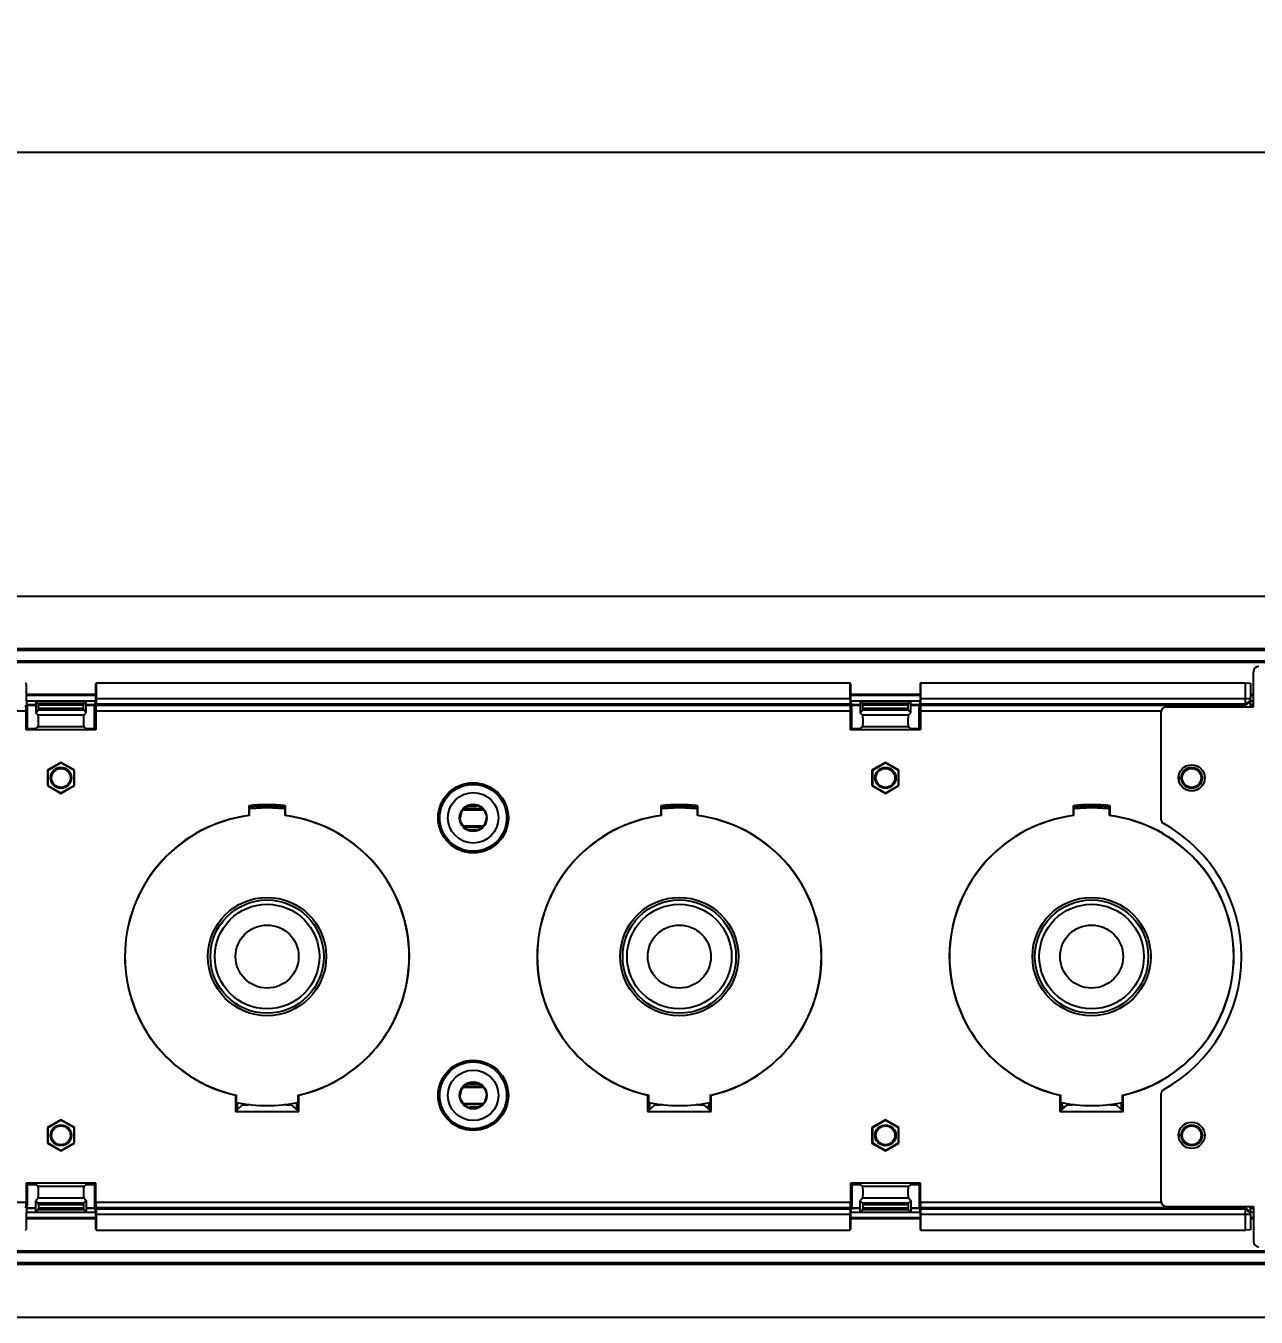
# Model space of a CAD drawing. Header units: inches. Extents: x 2.5 to 102.3, y 2 to 82.2.
# Drawn here: x 14.55 to 21.87, y 6.39 to 14.07 of the extents above; entities that cross this region are included whole.
import ezdxf

# ---------------------------------------------------------------- set-up
doc = ezdxf.new("R2010")
doc.units = ezdxf.units.IN
doc.header["$MEASUREMENT"] = 0
doc.layers.add('DIM', color=1, linetype='Continuous')
doc.styles.add('Arial', font='arial.ttf')
doc.dimstyles.new('ETC EU Metric & ANSI.50 Stacked', dxfattribs={"dimscale": 2.666667, "dimtxt": 0.5, "dimasz": 0.625, "dimexe": 0.5, "dimexo": 0.5, "dimgap": 0.166667, "dimtad": 0, "dimtih": 1, "dimtoh": 1, "dimdec": 0, "dimlfac": 25.4, "dimzin": 4, "dimdsep": 46, "dimtxsty": 'Arial', "dimcen": 0.25, "dimadec": 0, "dimazin": 0, "dimtfac": 0.75, "dimtdec": 0, "dimtofl": 0, "dimtmove": 0, "dimatfit": 3, "dimfxl": 1, "dimtolj": 1, "dimtzin": 0, "dimarcsym": 0})

# ---------------------------------------------------------------- blocks, each defined once
blk = doc.blocks.new('*D1')
at = {"layer": 'Defpoints', "color": 0, "transparency": 16777216}
for p in [(80.9111, 13.3194), (2.5135, 10.6797), (80.9111, 10.6797)]:
    blk.add_point(p, dxfattribs=at)
at = {"layer": 'DIM', "color": 0, "lineweight": -2, "transparency": 16777216}
for p, q in [((2.5135, 11.1797), (2.5135, 13.8194)), ((80.9111, 11.1797), (80.9111, 13.8194)), ((3.1385, 13.3194), (40.2473, 13.3194)), ((80.2861, 13.3194), (43.1772, 13.3194))]:
    blk.add_line(p, q, dxfattribs=at)
at = {"layer": 'DIM', "color": 0, "transparency": 16777216}
for points in [[(3.1385, 13.4236), (3.1385, 13.2153), (2.5135, 13.3194)], [(80.2861, 13.4236), (80.2861, 13.2153), (80.9111, 13.3194)]]:
    blk.add_solid(points, dxfattribs=at)
at = {"layer": 'DIM', "color": 0, "transparency": 16777216, "char_height": 0.5, "attachment_point": 5, "style": 'Arial'}
for s, insert in [('\\A1;1991mm', (41.7123, 13.7414)), ('\\A1;[78.40"]', (41.7123, 12.8323))]:
    blk.add_mtext(s, dxfattribs=dict(at, insert=insert))

msp = doc.modelspace()

# ---------------------------------------------------------------- linework, layer by layer
for p, q in [((3.3634, 10.6797), (80.0634, 10.6797)), ((3.3634, 10.3672), (80.0634, 10.3672)), ((80.0634, 10.3554), (3.3634, 10.3554)), ((3.3634, 10.2954), (80.0634, 10.2954)), ((80.0634, 10.2854), (3.3634, 10.2854)), ((21.8509, 10.0212), (21.8509, 10.2299)), ((14.5578, 10.1568), (14.5526, 10.1634)), ((14.5578, 10.0684), (14.5578, 10.1568)), ((14.9743, 10.1634), (14.969, 10.1568)), ((14.969, 10.1568), (14.969, 10.0684)), ((14.9743, 10.0698), (14.9743, 10.1634)), ((14.9743, 10.1634), (19.4526, 10.1634)), ((19.4526, 10.1634), (19.4526, 10.0698)), ((19.4578, 10.1568), (19.4526, 10.1634)), ((19.4578, 10.0684), (19.4578, 10.1568)), ((19.8743, 10.1634), (19.869, 10.1568)), ((19.869, 10.1568), (19.869, 10.0684)), ((19.8743, 10.0698), (19.8743, 10.1634)), ((19.8743, 10.1634), (21.8034, 10.1634)), ((21.8034, 10.1634), (21.8334, 10.1608)), ((21.8034, 10.0212), (21.8034, 10.1634)), ((21.8334, 10.1608), (21.8334, 10.0698)), ((14.5578, 10.0956), (14.969, 10.0956)), ((14.969, 10.0874), (14.5578, 10.0874)), ((14.5634, 10.0184), (14.5578, 10.0684)), ((14.5591, 10.0572), (14.9678, 10.0572)), ((14.969, 10.0684), (14.9634, 10.0184)), ((14.9743, 10.0698), (19.4526, 10.0698)), ((19.4578, 10.0956), (19.869, 10.0956)), ((19.869, 10.0874), (19.4578, 10.0874)), ((19.4634, 10.0184), (19.4578, 10.0684)), ((19.4591, 10.0572), (19.8678, 10.0572)), ((19.869, 10.0684), (19.8634, 10.0184)), ((19.8743, 10.0698), (21.8334, 10.0698)), ((21.8332, 10.0611), (21.8034, 10.0359)), ((21.8332, 10.0611), (21.8327, 10.055)), ((21.8329, 10.0572), (21.8509, 10.0572)), ((21.8334, 10.0956), (21.8509, 10.0956)), ((21.8509, 10.0874), (21.8334, 10.0874)), ((14.5559, 9.9962), (10.071, 9.9962)), ((14.5559, 9.8838), (14.5559, 9.9962)), ((14.9676, 10.0554), (14.5593, 10.0554)), ((14.5617, 10.0342), (14.6134, 10.0342)), ((14.562, 10.0314), (14.6134, 10.0314)), ((14.5634, 10.0184), (14.5634, 9.8914)), ((14.6134, 10.0554), (14.6134, 9.9863)), ((14.6134, 9.9863), (14.6284, 10.0013)), ((14.6274, 9.9723), (14.6134, 9.9863)), ((14.6284, 10.0412), (14.6142, 10.0554)), ((14.8985, 10.0412), (14.6284, 10.0412)), ((14.8985, 10.0013), (14.6284, 10.0013)), ((14.6292, 10.0112), (14.6292, 10.0313)), ((14.8977, 10.0313), (14.6292, 10.0313)), ((14.8977, 10.0112), (14.6292, 10.0112)), ((14.8977, 10.0112), (14.8977, 10.0313)), ((14.8985, 10.0412), (14.9126, 10.0554)), ((14.9134, 9.9863), (14.8985, 10.0013)), ((14.8994, 9.9723), (14.9134, 9.9863)), ((14.9134, 9.9863), (14.9134, 10.0554)), ((14.9134, 10.0342), (14.9652, 10.0342)), ((14.9134, 10.0314), (14.9649, 10.0314)), ((14.9634, 9.8914), (14.9634, 10.0184)), ((14.971, 9.9962), (14.971, 9.8838)), ((19.4559, 9.9962), (14.971, 9.9962)), ((14.9723, 10.0301), (14.9729, 10.0359)), ((14.9723, 10.0301), (19.4545, 10.0301)), ((19.4539, 10.0359), (14.9729, 10.0359)), ((19.4539, 10.0359), (19.4545, 10.0301)), ((19.4559, 9.8838), (19.4559, 9.9962)), ((19.8676, 10.0554), (19.4593, 10.0554)), ((19.4617, 10.0342), (19.5134, 10.0342)), ((19.462, 10.0314), (19.5134, 10.0314)), ((19.4634, 9.8914), (19.4634, 10.0184)), ((19.5134, 10.0554), (19.5134, 9.9863)), ((19.5134, 9.9863), (19.5284, 10.0013)), ((19.5274, 9.9723), (19.5134, 9.9863)), ((19.5284, 10.0412), (19.5142, 10.0554)), ((19.7985, 10.0412), (19.5284, 10.0412)), ((19.7985, 10.0013), (19.5284, 10.0013)), ((19.7977, 10.0313), (19.5292, 10.0313)), ((19.5292, 10.0112), (19.5292, 10.0313)), ((19.7977, 10.0112), (19.5292, 10.0112)), ((19.7977, 10.0112), (19.7977, 10.0313)), ((19.7985, 10.0412), (19.8126, 10.0554)), ((19.8134, 9.9863), (19.7985, 10.0013)), ((19.7994, 9.9723), (19.8134, 9.9863)), ((19.8134, 9.9863), (19.8134, 10.0554)), ((19.8134, 10.0342), (19.8652, 10.0342)), ((19.8134, 10.0314), (19.8649, 10.0314)), ((19.8634, 9.8914), (19.8634, 10.0184)), ((19.871, 9.9962), (19.871, 9.8838)), ((21.3016, 9.9962), (19.871, 9.9962)), ((19.8723, 10.0301), (19.8729, 10.0359)), ((19.8723, 10.0301), (21.8034, 10.0301)), ((21.8034, 10.0359), (19.8729, 10.0359)), ((21.3009, 9.9899), (21.3009, 9.3541)), ((21.3322, 10.0212), (21.8509, 10.0212)), ((21.8327, 10.055), (21.8034, 10.0301)), ((21.8316, 10.0314), (21.8509, 10.0314)), ((21.8317, 10.0342), (21.8509, 10.0342)), ((21.8509, 10.0554), (21.8327, 10.0554)), ((14.8994, 9.9723), (14.6274, 9.9723)), ((19.7994, 9.9723), (19.5274, 9.9723)), ((14.5559, 9.8838), (14.5634, 9.8914)), ((14.971, 9.8838), (14.5559, 9.8838)), ((14.5634, 9.8914), (14.6043, 9.8914)), ((14.6142, 9.892), (14.6274, 9.9025)), ((14.8995, 9.9025), (14.6274, 9.9025)), ((14.9126, 9.892), (14.8995, 9.9025)), ((14.9226, 9.8914), (14.9634, 9.8914)), ((14.971, 9.8838), (14.9634, 9.8914)), ((19.4559, 9.8838), (19.4634, 9.8914)), ((19.871, 9.8838), (19.4559, 9.8838)), ((19.4634, 9.8914), (19.5134, 9.8914)), ((19.5134, 9.8914), (19.5274, 9.9025)), ((19.7995, 9.9025), (19.5274, 9.9025)), ((19.8134, 9.8914), (19.7995, 9.9025)), ((19.8134, 9.8914), (19.8634, 9.8914)), ((19.871, 9.8838), (19.8634, 9.8914)), ((14.7634, 9.691), (14.6834, 9.6449)), ((14.7634, 9.688), (14.686, 9.6433)), ((14.8434, 9.6449), (14.7634, 9.691)), ((14.7634, 9.688), (14.7634, 9.691)), ((14.8408, 9.6433), (14.7634, 9.688)), ((19.6634, 9.691), (19.5834, 9.6449)), ((19.6634, 9.688), (19.5861, 9.6433)), ((19.7434, 9.6449), (19.6634, 9.691)), ((19.6634, 9.688), (19.6634, 9.691)), ((19.7408, 9.6433), (19.6634, 9.688)), ((14.6834, 9.6449), (14.6834, 9.5525)), ((14.686, 9.6433), (14.6834, 9.6449)), ((14.686, 9.6433), (14.686, 9.554)), ((14.8408, 9.6433), (14.8434, 9.6449)), ((14.8408, 9.554), (14.8408, 9.6433)), ((14.8434, 9.5525), (14.8434, 9.6449)), ((19.5834, 9.6449), (19.5834, 9.5525)), ((19.5861, 9.6433), (19.5834, 9.6449)), ((19.5861, 9.6433), (19.5861, 9.554)), ((19.7408, 9.6433), (19.7434, 9.6449)), ((19.7408, 9.554), (19.7408, 9.6433)), ((19.7434, 9.5525), (19.7434, 9.6449)), ((21.4061, 9.6085), (21.4061, 9.5888)), ((21.4533, 9.6706), (21.4362, 9.6607)), ((21.5306, 9.6607), (21.5136, 9.6706)), ((21.5608, 9.5888), (21.5608, 9.6085)), ((14.686, 9.554), (14.6834, 9.5525)), ((14.6834, 9.5525), (14.7634, 9.5063)), ((14.686, 9.554), (14.7634, 9.5093)), ((14.7634, 9.5093), (14.8408, 9.554)), ((14.7634, 9.5063), (14.8434, 9.5525)), ((14.8408, 9.554), (14.8434, 9.5525)), ((19.5861, 9.554), (19.5834, 9.5525)), ((19.5834, 9.5525), (19.6634, 9.5063)), ((19.5861, 9.554), (19.6634, 9.5093)), ((19.6634, 9.5093), (19.7408, 9.554)), ((19.6634, 9.5063), (19.7434, 9.5525)), ((19.7408, 9.554), (19.7434, 9.5525)), ((21.4362, 9.5366), (21.4533, 9.5267)), ((21.5136, 9.5267), (21.5306, 9.5366)), ((14.7634, 9.5093), (14.7634, 9.5063)), ((19.6634, 9.5093), (19.6634, 9.5063)), ((15.879, 9.4329), (15.879, 9.3744)), ((15.8884, 9.4245), (15.879, 9.4329)), ((15.8833, 9.3741), (15.8833, 9.4208)), ((15.887, 9.4162), (15.9884, 9.422)), ((15.8898, 9.4238), (15.8896, 9.4239)), ((15.8898, 9.4238), (15.8898, 9.4165)), ((15.9884, 9.422), (16.0899, 9.4162)), ((16.0872, 9.4239), (16.087, 9.4238)), ((16.087, 9.4165), (16.087, 9.4238)), ((16.0884, 9.4245), (16.0979, 9.4329)), ((16.0936, 9.4208), (16.0936, 9.3741)), ((16.0979, 9.3744), (16.0979, 9.4329)), ((17.1416, 9.3916), (17.1354, 9.3618)), ((17.152, 9.4092), (17.2734, 9.4092)), ((17.1842, 9.4335), (17.1587, 9.4168)), ((17.2705, 9.4137), (17.1631, 9.4137)), ((17.1646, 9.4162), (17.2687, 9.4162)), ((17.1791, 9.4302), (17.2335, 9.4302)), ((17.1816, 9.4318), (17.2297, 9.4318)), ((17.2438, 9.433), (17.2141, 9.4392)), ((17.2857, 9.3904), (17.269, 9.4159)), ((18.329, 9.4329), (18.329, 9.3744)), ((18.3384, 9.4245), (18.329, 9.4329)), ((18.3333, 9.3741), (18.3333, 9.4208)), ((18.337, 9.4162), (18.4384, 9.422)), ((18.3398, 9.4238), (18.3396, 9.4239)), ((18.3398, 9.4238), (18.3398, 9.4165)), ((18.4384, 9.422), (18.5399, 9.4162)), ((18.5372, 9.4239), (18.537, 9.4238)), ((18.537, 9.4165), (18.537, 9.4238)), ((18.5384, 9.4245), (18.5479, 9.4329)), ((18.5436, 9.4208), (18.5436, 9.3741)), ((18.5479, 9.3744), (18.5479, 9.4329)), ((20.779, 9.4329), (20.779, 9.3744)), ((20.7884, 9.4245), (20.779, 9.4329)), ((20.7833, 9.3741), (20.7833, 9.4208)), ((20.787, 9.4162), (20.8884, 9.422)), ((20.7898, 9.4238), (20.7896, 9.4239)), ((20.7898, 9.4238), (20.7898, 9.4165)), ((20.8884, 9.422), (20.9899, 9.4162)), ((20.9872, 9.4239), (20.987, 9.4238)), ((20.987, 9.4165), (20.987, 9.4238)), ((20.9884, 9.4245), (20.9979, 9.4329)), ((20.9936, 9.4208), (20.9936, 9.3741)), ((20.9979, 9.3744), (20.9979, 9.4329)), ((17.1411, 9.3319), (17.1578, 9.3065)), ((17.1527, 9.3142), (17.2757, 9.3142)), ((17.1564, 9.3087), (17.2711, 9.3087)), ((17.2687, 9.3062), (17.1581, 9.3062)), ((17.1766, 9.2924), (17.2481, 9.2924)), ((17.183, 9.2894), (17.2128, 9.2832)), ((17.2427, 9.2889), (17.2681, 9.3056)), ((17.2741, 7.7581), (17.1511, 7.7581)), ((17.1531, 7.7606), (17.2725, 7.7606)), ((17.2705, 7.7637), (17.1558, 7.7637)), ((17.1581, 7.7662), (17.2687, 7.7662)), ((17.1842, 7.7835), (17.1587, 7.7668)), ((17.1788, 7.7799), (17.2503, 7.7799)), ((17.2438, 7.783), (17.2141, 7.7892)), ((17.2857, 7.7404), (17.269, 7.7659)), ((15.8001, 7.712), (15.8001, 7.6152)), ((15.8062, 7.6642), (15.8062, 7.7115)), ((16.1707, 7.7115), (16.1707, 7.6642)), ((16.1767, 7.6152), (16.1767, 7.712)), ((17.1416, 7.7416), (17.1354, 7.7118)), ((17.1411, 7.6819), (17.1578, 7.6565)), ((18.2501, 7.712), (18.2501, 7.6152)), ((18.2562, 7.6642), (18.2562, 7.7115)), ((18.6207, 7.7115), (18.6207, 7.6642)), ((18.6267, 7.6152), (18.6267, 7.712)), ((20.7001, 7.712), (20.7001, 7.6152)), ((20.7062, 7.6642), (20.7062, 7.7115)), ((21.0707, 7.7115), (21.0707, 7.6642)), ((21.0767, 7.6152), (21.0767, 7.712)), ((21.3009, 7.7182), (21.3009, 7.0824)), ((15.8001, 7.6152), (15.8134, 7.6284)), ((15.8001, 7.6152), (16.1767, 7.6152)), ((15.8134, 7.6284), (15.8134, 7.6595)), ((15.8146, 7.6295), (15.8429, 7.6542)), ((15.8429, 7.6542), (15.8429, 7.6624)), ((15.8429, 7.6542), (15.8755, 7.6542)), ((16.1014, 7.6542), (16.1339, 7.6542)), ((16.1339, 7.6542), (16.1339, 7.6624)), ((16.1622, 7.6295), (16.1339, 7.6542)), ((16.1634, 7.6595), (16.1634, 7.6284)), ((16.1767, 7.6152), (16.1634, 7.6284)), ((17.1534, 7.6631), (17.2749, 7.6631)), ((17.1564, 7.6587), (17.2637, 7.6587)), ((17.2622, 7.6562), (17.1581, 7.6562)), ((17.183, 7.6394), (17.2128, 7.6332)), ((17.1933, 7.6422), (17.2477, 7.6422)), ((17.1971, 7.6406), (17.2453, 7.6406)), ((17.2427, 7.6389), (17.2681, 7.6556)), ((18.2501, 7.6152), (18.2634, 7.6284)), ((18.2501, 7.6152), (18.6267, 7.6152)), ((18.2634, 7.6284), (18.2634, 7.6595)), ((18.2646, 7.6295), (18.2929, 7.6542)), ((18.2929, 7.6542), (18.2929, 7.6624)), ((18.2929, 7.6542), (18.3255, 7.6542)), ((18.5514, 7.6542), (18.5839, 7.6542)), ((18.5839, 7.6542), (18.5839, 7.6624)), ((18.6122, 7.6295), (18.5839, 7.6542)), ((18.6134, 7.6437), (18.596, 7.6437)), ((18.6134, 7.6595), (18.6134, 7.6284)), ((18.6267, 7.6152), (18.6134, 7.6284)), ((20.7001, 7.6152), (20.7134, 7.6284)), ((20.7001, 7.6152), (21.0767, 7.6152)), ((20.7134, 7.6284), (20.7134, 7.6595)), ((20.7308, 7.6437), (20.7134, 7.6437)), ((20.7146, 7.6295), (20.7429, 7.6542)), ((20.7429, 7.6542), (20.7429, 7.6624)), ((20.7429, 7.6542), (20.7755, 7.6542)), ((21.0014, 7.6542), (21.0339, 7.6542)), ((21.0339, 7.6542), (21.0339, 7.6624)), ((21.0622, 7.6295), (21.0339, 7.6542)), ((21.0634, 7.6595), (21.0634, 7.6284)), ((21.0767, 7.6152), (21.0634, 7.6284)), ((14.7634, 7.566), (14.6834, 7.5199)), ((14.7634, 7.563), (14.686, 7.5183)), ((14.8434, 7.5199), (14.7634, 7.566)), ((14.7634, 7.563), (14.7634, 7.566)), ((14.8408, 7.5183), (14.7634, 7.563)), ((19.6634, 7.566), (19.5834, 7.5199)), ((19.6634, 7.563), (19.5861, 7.5183)), ((19.7434, 7.5199), (19.6634, 7.566)), ((19.6634, 7.563), (19.6634, 7.566)), ((19.7408, 7.5183), (19.6634, 7.563)), ((21.4533, 7.5456), (21.4362, 7.5357)), ((21.5306, 7.5357), (21.5136, 7.5456)), ((14.6834, 7.5199), (14.6834, 7.4275)), ((14.686, 7.5183), (14.6834, 7.5199)), ((14.686, 7.5183), (14.686, 7.429)), ((14.8408, 7.5183), (14.8434, 7.5199)), ((14.8408, 7.429), (14.8408, 7.5183)), ((14.8434, 7.4275), (14.8434, 7.5199)), ((19.5834, 7.5199), (19.5834, 7.4275)), ((19.5861, 7.5183), (19.5834, 7.5199)), ((19.5861, 7.5183), (19.5861, 7.429)), ((19.7408, 7.5183), (19.7434, 7.5199)), ((19.7408, 7.429), (19.7408, 7.5183)), ((19.7434, 7.4275), (19.7434, 7.5199)), ((21.4061, 7.4835), (21.4061, 7.4638)), ((21.5608, 7.4638), (21.5608, 7.4835)), ((14.686, 7.429), (14.6834, 7.4275)), ((14.6834, 7.4275), (14.7634, 7.3813)), ((14.686, 7.429), (14.7634, 7.3843)), ((14.7634, 7.3843), (14.8408, 7.429)), ((14.7634, 7.3813), (14.8434, 7.4275)), ((14.7634, 7.3843), (14.7634, 7.3813)), ((14.8408, 7.429), (14.8434, 7.4275)), ((19.5861, 7.429), (19.5834, 7.4275)), ((19.5834, 7.4275), (19.6634, 7.3813)), ((19.5861, 7.429), (19.6634, 7.3843)), ((19.6634, 7.3843), (19.7408, 7.429)), ((19.6634, 7.3813), (19.7434, 7.4275)), ((19.6634, 7.3843), (19.6634, 7.3813)), ((19.7408, 7.429), (19.7434, 7.4275)), ((21.4362, 7.4116), (21.4533, 7.4017)), ((21.5136, 7.4017), (21.5306, 7.4116)), ((14.5559, 7.1885), (14.5559, 7.0761)), ((14.5559, 7.1885), (14.5634, 7.1809)), ((14.971, 7.1885), (14.5559, 7.1885)), ((14.5634, 7.1809), (14.5634, 7.0539)), ((14.5634, 7.1809), (14.6134, 7.1809)), ((14.6134, 7.1809), (14.6274, 7.1698)), ((14.8995, 7.1698), (14.6274, 7.1698)), ((14.9134, 7.1809), (14.8995, 7.1698)), ((14.9134, 7.1809), (14.9634, 7.1809)), ((14.971, 7.1885), (14.9634, 7.1809)), ((14.9634, 7.1809), (14.9634, 7.0539)), ((14.971, 7.0761), (14.971, 7.1885)), ((19.4559, 7.1885), (19.4559, 7.0761)), ((19.4559, 7.1885), (19.4634, 7.1809)), ((19.871, 7.1885), (19.4559, 7.1885)), ((19.4634, 7.1809), (19.4634, 7.0539)), ((19.4634, 7.1809), (19.5134, 7.1809)), ((19.5134, 7.1809), (19.5274, 7.1698)), ((19.7995, 7.1698), (19.5274, 7.1698)), ((19.8134, 7.1809), (19.7995, 7.1698)), ((19.8134, 7.1809), (19.8634, 7.1809)), ((19.871, 7.1885), (19.8634, 7.1809)), ((19.8634, 7.1809), (19.8634, 7.0539)), ((19.871, 7.0761), (19.871, 7.1885)), ((10.071, 7.0761), (14.5559, 7.0761)), ((14.6274, 7.1), (14.6134, 7.086)), ((14.6134, 7.086), (14.6284, 7.0711)), ((14.6134, 7.017), (14.6134, 7.086)), ((14.8994, 7.1), (14.6274, 7.1)), ((14.8985, 7.0711), (14.6284, 7.0711)), ((14.9134, 7.086), (14.8985, 7.0711)), ((14.8994, 7.1), (14.9134, 7.086)), ((14.9134, 7.086), (14.9134, 7.017)), ((14.971, 7.0761), (19.4559, 7.0761)), ((19.5274, 7.1), (19.5134, 7.086)), ((19.5134, 7.086), (19.5284, 7.0711)), ((19.5134, 7.017), (19.5134, 7.086)), ((19.7994, 7.1), (19.5274, 7.1)), ((19.7985, 7.0711), (19.5284, 7.0711)), ((19.8134, 7.086), (19.7985, 7.0711)), ((19.7994, 7.1), (19.8134, 7.086)), ((19.8134, 7.086), (19.8134, 7.017)), ((19.871, 7.0761), (21.3016, 7.0761)), ((14.5578, 7.0039), (14.5634, 7.0539)), ((14.5578, 6.9155), (14.5578, 7.0039)), ((14.9678, 7.0151), (14.5591, 7.0151)), ((14.5593, 7.017), (14.9676, 7.017)), ((14.6134, 7.0381), (14.5617, 7.0381)), ((14.6134, 7.041), (14.562, 7.041)), ((14.6284, 7.0311), (14.6142, 7.017)), ((14.8985, 7.0311), (14.6284, 7.0311)), ((14.6292, 7.0611), (14.6292, 7.0411)), ((14.8977, 7.0611), (14.6292, 7.0611)), ((14.8977, 7.0411), (14.6292, 7.0411)), ((14.8977, 7.0611), (14.8977, 7.0411)), ((14.8985, 7.0311), (14.9126, 7.017)), ((14.9649, 7.041), (14.9134, 7.041)), ((14.9652, 7.0381), (14.9134, 7.0381)), ((14.9634, 7.0539), (14.969, 7.0039)), ((14.969, 7.0039), (14.969, 6.9155)), ((14.9729, 7.0365), (14.9723, 7.0422)), ((19.4545, 7.0422), (14.9723, 7.0422)), ((14.9729, 7.0365), (19.4539, 7.0365)), ((19.4526, 7.0026), (14.9743, 7.0026)), ((14.9743, 6.9089), (14.9743, 7.0026)), ((19.4526, 7.0026), (19.4526, 6.9089)), ((19.4545, 7.0422), (19.4539, 7.0365)), ((19.4578, 7.0039), (19.4634, 7.0539)), ((19.4578, 6.9155), (19.4578, 7.0039)), ((19.8678, 7.0151), (19.4591, 7.0151)), ((19.4593, 7.017), (19.8676, 7.017)), ((19.5134, 7.0381), (19.4617, 7.0381)), ((19.5134, 7.041), (19.462, 7.041)), ((19.5284, 7.0311), (19.5142, 7.017)), ((19.7985, 7.0311), (19.5284, 7.0311)), ((19.5292, 7.0611), (19.5292, 7.0411)), ((19.7977, 7.0611), (19.5292, 7.0611)), ((19.7977, 7.0411), (19.5292, 7.0411)), ((19.7977, 7.0611), (19.7977, 7.0411)), ((19.7985, 7.0311), (19.8126, 7.017)), ((19.8649, 7.041), (19.8134, 7.041)), ((19.8652, 7.0381), (19.8134, 7.0381)), ((19.8634, 7.0539), (19.869, 7.0039)), ((19.869, 7.0039), (19.869, 6.9155)), ((19.8729, 7.0365), (19.8723, 7.0422)), ((21.8034, 7.0422), (19.8723, 7.0422)), ((19.8729, 7.0365), (21.8034, 7.0365)), ((21.8334, 7.0026), (19.8743, 7.0026)), ((19.8743, 6.9089), (19.8743, 7.0026)), ((21.3322, 7.0512), (21.8509, 7.0512)), ((21.8034, 6.9089), (21.8034, 7.0512)), ((21.8327, 7.0173), (21.8034, 7.0422)), ((21.8332, 7.0112), (21.8034, 7.0365)), ((21.8509, 7.041), (21.8316, 7.041)), ((21.8509, 7.0381), (21.8317, 7.0381)), ((21.8327, 7.0173), (21.8332, 7.0112)), ((21.8327, 7.017), (21.8509, 7.017)), ((21.8509, 7.0151), (21.8329, 7.0151)), ((21.8334, 7.0026), (21.8334, 6.9116)), ((21.8509, 7.0512), (21.8509, 6.8424)), ((14.5526, 6.9089), (14.5578, 6.9155)), ((14.5578, 6.9849), (14.969, 6.9849)), ((14.969, 6.9767), (14.5578, 6.9767)), ((14.969, 6.9155), (14.9743, 6.9089)), ((19.4526, 6.9089), (19.4578, 6.9155)), ((19.4578, 6.9849), (19.869, 6.9849)), ((19.869, 6.9767), (19.4578, 6.9767)), ((19.869, 6.9155), (19.8743, 6.9089)), ((21.8334, 6.9116), (21.8034, 6.9089)), ((21.8334, 6.9849), (21.8509, 6.9849)), ((21.8509, 6.9767), (21.8334, 6.9767)), ((14.9743, 6.9089), (19.4526, 6.9089)), ((19.8743, 6.9089), (21.8034, 6.9089)), ((3.3634, 6.787), (80.0634, 6.787)), ((80.0634, 6.777), (3.3634, 6.777)), ((3.3634, 6.717), (80.0634, 6.717)), ((80.0634, 6.7052), (3.3634, 6.7052)), ((3.3634, 6.3926), (80.0634, 6.3926))]:
    msp.add_line(p, q)
at = {"flags": 128}
for points in [[(16.0872, 9.4239), (16.0882, 9.424), (16.0891, 9.424)], [(18.5372, 9.4239), (18.5382, 9.424), (18.5391, 9.424)], [(20.9872, 9.4239), (20.9882, 9.424), (20.9891, 9.424)], [(17.2852, 9.3308), (17.2899, 9.3457), (17.2914, 9.3612)], [(17.2852, 7.6808), (17.2899, 7.6957), (17.2914, 7.7112)]]:
    msp.add_lwpolyline(points, dxfattribs=at)
for centre, radius in [((21.4834, 9.5987), 0.078), ((14.7634, 9.5987), 0.062), ((14.7634, 9.5987), 0.0564), ((19.6634, 9.5987), 0.062), ((19.6634, 9.5987), 0.0564), ((21.4834, 9.5987), 0.062), ((21.4834, 9.5987), 0.0564), ((17.2134, 9.3612), 0.2087), ((17.2134, 9.3612), 0.1987), ((17.2134, 9.3612), 0.15), ((17.2134, 9.3612), 0.0809), ((17.2134, 9.3612), 0.08), ((17.2134, 9.3612), 0.078), ((15.9884, 8.5362), 0.3516), ((15.9884, 8.5362), 0.3367), ((15.9884, 8.5362), 0.3108), ((18.4384, 8.5362), 0.3516), ((18.4384, 8.5362), 0.3367), ((18.4384, 8.5362), 0.3108), ((20.8884, 8.5362), 0.3516), ((20.8884, 8.5362), 0.3367), ((20.8884, 8.5362), 0.3108), ((15.9884, 8.5362), 0.1875), ((18.4384, 8.5362), 0.1875), ((20.8884, 8.5362), 0.1875), ((17.2134, 7.7112), 0.2087), ((17.2134, 7.7112), 0.1987), ((17.2134, 7.7112), 0.15), ((17.2134, 7.7112), 0.0809), ((17.2134, 7.7112), 0.08), ((17.2134, 7.7112), 0.078), ((14.7634, 7.4737), 0.062), ((14.7634, 7.4737), 0.0564), ((19.6634, 7.4737), 0.062), ((19.6634, 7.4737), 0.0564), ((21.4834, 7.4737), 0.078), ((21.4834, 7.4737), 0.062), ((21.4834, 7.4737), 0.0564)]:
    msp.add_circle(centre, radius)
for centre, radius, start, end in [((21.8822, 10.2299), 0.0313, 90, 180), ((21.3322, 9.9899), 0.0313, 90, 180), ((15.9884, 8.5362), 0.8454, 97.44027, 257.13064), ((15.9884, 8.5362), 0.8445, 97.15307, 257.53796), ((15.9884, 8.5362), 0.9034, 83.03984, 96.96016), ((15.8883, 9.4191), 0.00491, 73.62542, 95.17036), ((15.9884, 8.5362), 0.893, 83.66146, 96.33854), ((15.9884, 8.5362), 0.8445, 282.46204, 82.84693), ((15.9884, 8.5362), 0.8454, 282.86936, 82.55973), ((18.4384, 8.5362), 0.8454, 97.44027, 257.13064), ((18.4384, 8.5362), 0.8445, 97.15307, 257.53796), ((18.4384, 8.5362), 0.9034, 83.03984, 96.96016), ((18.3383, 9.4191), 0.00491, 73.62542, 95.17036), ((18.4384, 8.5362), 0.893, 83.66146, 96.33854), ((18.4384, 8.5362), 0.8445, 282.46204, 82.84693), ((18.4384, 8.5362), 0.8454, 282.86936, 82.55973), ((20.8884, 8.5362), 0.8454, 97.44027, 257.13064), ((20.8884, 8.5362), 0.8445, 97.15307, 257.53796), ((20.8884, 8.5362), 0.9034, 83.03984, 96.96016), ((20.7883, 9.4191), 0.00491, 73.62542, 95.17036), ((20.8884, 8.5362), 0.893, 83.66146, 96.33854), ((20.8884, 8.5362), 0.8445, 282.46204, 82.84693), ((20.8884, 8.5362), 0.8454, 282.86936, 82.55973), ((21.3322, 9.3541), 0.0313, 180, 240.70843), ((20.8733, 8.5362), 0.9066, 299.29157, 60.70843), ((21.3322, 7.7182), 0.0313, 119.29157, 180), ((15.9884, 8.5362), 0.8858, 258.12756, 281.87244), ((18.4384, 8.5362), 0.8858, 258.12756, 281.87244), ((20.8884, 8.5362), 0.8858, 258.12756, 281.87244), ((21.3322, 7.0824), 0.0313, 180, 270), ((21.8822, 6.8424), 0.0313, 180, 270)]:
    msp.add_arc(centre, radius, start, end)
for centre, major_axis, ratio, start_param, end_param in [((14.9715, 10.0698), (0, 0.04), 0.069927, 3.700192, 4.712389), ((19.4554, 10.0698), (0, 0.04), 0.069927, 1.570796, 2.582993), ((19.8715, 10.0698), (0, 0.04), 0.069927, 3.700192, 4.712389), ((21.8329, 10.0698), (0, 0.0105), 0.05248, 3.744048, 4.712389), ((14.5531, 9.9962), (0, 0.04), 0.069927, 4.712389, 5.724586), ((14.6283, 10.0313), (0, 0.01), 0.087489, 4.712389, 6.195919), ((14.6283, 10.0112), (0, 0.01), 0.087489, 3.228859, 4.712389), ((14.8986, 10.0313), (0, 0.01), 0.087489, 0.087266, 1.570796), ((14.8986, 10.0112), (0, 0.01), 0.087489, 1.570796, 3.054326), ((14.9738, 9.9962), (0, 0.04), 0.069927, 0.558599, 1.570796), ((19.4531, 9.9962), (0, 0.04), 0.069927, 4.712389, 5.724586), ((19.5283, 10.0313), (0, 0.01), 0.087489, 4.712389, 6.195919), ((19.5283, 10.0112), (0, 0.01), 0.087489, 3.228859, 4.712389), ((19.7986, 10.0313), (0, 0.01), 0.087489, 0.087266, 1.570796), ((19.7986, 10.0112), (0, 0.01), 0.087489, 1.570796, 3.054326), ((19.8738, 9.9962), (0, 0.04), 0.069927, 0.558599, 1.570796), ((21.8348, 9.9962), (0, 0.0713), 0.05248, 0.602455, 1.213542), ((14.6272, 9.9375), (0, 0.035), 0.087489, 3.211406, 6.195919), ((14.8997, 9.9375), (0, 0.035), 0.087489, 0.087266, 3.071779), ((19.5272, 9.9375), (0, 0.035), 0.087489, 3.211406, 6.195919), ((19.7997, 9.9375), (0, 0.035), 0.087489, 0.087266, 3.071779), ((14.6043, 9.8921), (0.01, 0), 0.069927, 4.712389, 6.195919), ((14.9226, 9.8921), (0.01, 0), 0.069927, 3.228859, 4.712389), ((15.8173, 8.5362), (0.8577, 0), 0.979895, 1.493818, 1.498858), ((16.8795, 8.5362), (1.4876, 0), 0.800731, 2.299958, 2.304621), ((15.0973, 8.5362), (1.4876, 0), 0.800731, 0.836972, 0.841634), ((16.1595, 8.5362), (0.8577, 0), 0.979895, 1.642735, 1.647775), ((18.2673, 8.5362), (0.8577, 0), 0.979895, 1.493818, 1.498858), ((19.3295, 8.5362), (1.4876, 0), 0.800731, 2.299958, 2.304621), ((17.5473, 8.5362), (1.4876, 0), 0.800731, 0.836972, 0.841634), ((18.6095, 8.5362), (0.8577, 0), 0.979895, 1.642735, 1.647775), ((20.7173, 8.5362), (0.8577, 0), 0.979895, 1.493818, 1.498858), ((21.7795, 8.5362), (1.4876, 0), 0.800731, 2.299958, 2.304621), ((19.9973, 8.5362), (1.4876, 0), 0.800731, 0.836972, 0.841634), ((21.0595, 8.5362), (0.8577, 0), 0.979895, 1.642735, 1.647775), ((15.8696, 8.5362), (0.8355, 0), 0.989844, 4.629089, 4.636353), ((16.1072, 8.5362), (0.8355, 0), 0.989844, 4.788425, 4.795689), ((18.3196, 8.5362), (0.8355, 0), 0.989844, 4.629089, 4.636353), ((18.5572, 8.5362), (0.8355, 0), 0.989844, 4.788425, 4.795689), ((20.7696, 8.5362), (0.8355, 0), 0.989844, 4.629089, 4.636353), ((21.0072, 8.5362), (0.8355, 0), 0.989844, 4.788425, 4.795689), ((16.494, 8.5362), (1.1844, 0), 0.904333, 4.092801, 4.100295), ((15.8047, 7.6297), (0.01, 0), 0.122785, 5.766147, 6.143559), ((15.9884, 7.6447), (0.137, 0), 0.122792, 2.398015, 2.540061), ((15.9884, 7.6447), (0.137, 0), 0.122792, 0.601532, 0.743578), ((16.1721, 7.6297), (0.01, 0), 0.122785, 3.281219, 3.658631), ((15.4829, 8.5362), (1.1844, 0), 0.904333, 5.324483, 5.331976), ((18.944, 8.5362), (1.1844, 0), 0.904333, 4.092801, 4.100295), ((18.2547, 7.6297), (0.01, 0), 0.122785, 5.766147, 6.143559), ((18.4384, 7.6447), (0.137, 0), 0.122792, 2.398015, 2.540061), ((18.4384, 7.6447), (0.137, 0), 0.122792, 0.601532, 0.743578), ((18.6221, 7.6297), (0.01, 0), 0.122785, 3.281219, 3.658631), ((17.9329, 8.5362), (1.1844, 0), 0.904333, 5.324483, 5.331976), ((21.394, 8.5362), (1.1844, 0), 0.904333, 4.092801, 4.100295), ((20.7047, 7.6297), (0.01, 0), 0.122785, 5.766147, 6.143559), ((20.8884, 7.6447), (0.137, 0), 0.122792, 2.398015, 2.540061), ((20.8884, 7.6447), (0.137, 0), 0.122792, 0.601532, 0.743578), ((21.0721, 7.6297), (0.01, 0), 0.122785, 3.281219, 3.658631), ((20.3829, 8.5362), (1.1844, 0), 0.904333, 5.324483, 5.331976), ((14.6272, 7.1349), (0, 0.035), 0.087489, 3.228859, 6.213372), ((14.8997, 7.1349), (0, 0.035), 0.087489, 0.069813, 3.054326), ((19.5272, 7.1349), (0, 0.035), 0.087489, 3.228859, 6.213372), ((19.7997, 7.1349), (0, 0.035), 0.087489, 0.069813, 3.054326), ((14.5531, 7.0761), (0, 0.04), 0.069927, 3.700192, 4.712389), ((14.6283, 7.0611), (0, 0.01), 0.087489, 4.712389, 6.195919), ((14.8986, 7.0611), (0, 0.01), 0.087489, 0.087266, 1.570796), ((14.9738, 7.0761), (0, 0.04), 0.069927, 1.570796, 2.582993), ((19.4531, 7.0761), (0, 0.04), 0.069927, 3.700192, 4.712389), ((19.5283, 7.0611), (0, 0.01), 0.087489, 4.712389, 6.195919), ((19.7986, 7.0611), (0, 0.01), 0.087489, 0.087266, 1.570796), ((19.8738, 7.0761), (0, 0.04), 0.069927, 1.570796, 2.582993), ((14.6283, 7.0411), (0, 0.01), 0.087489, 3.228859, 4.712389), ((14.8986, 7.0411), (0, 0.01), 0.087489, 1.570796, 3.054326), ((14.9715, 7.0026), (0, 0.04), 0.069927, 4.712389, 5.724586), ((19.4554, 7.0026), (0, 0.04), 0.069927, 0.558599, 1.570796), ((19.5283, 7.0411), (0, 0.01), 0.087489, 3.228859, 4.712389), ((19.7986, 7.0411), (0, 0.01), 0.087489, 1.570796, 3.054326), ((19.8715, 7.0026), (0, 0.04), 0.069927, 4.712389, 5.724586), ((21.8348, 7.0761), (0, 0.0713), 0.05248, 1.92805, 2.539138), ((21.8329, 7.0026), (0, 0.0105), 0.05248, 4.712389, 5.68073)]:
    msp.add_ellipse(centre, major_axis=major_axis, ratio=ratio, start_param=start_param, end_param=end_param)

# ---------------------------------------------------------------- dimensions: what is measured, and where the dimension line sits
at = {"layer": 'DIM'}
dim = msp.add_linear_dim(base=(80.9111, 13.3194), p1=(2.5135, 10.6797), p2=(80.9111, 10.6797), dimstyle='ETC EU Metric & ANSI.50 Stacked', override={"dimpost": 'mm\\X'}, dxfattribs=at)
dim.commit()
dim.dimension.update_dxf_attribs({"geometry": '*D1', "text_midpoint": (41.7123, 13.3194)})

doc.saveas('drawing.dxf')
